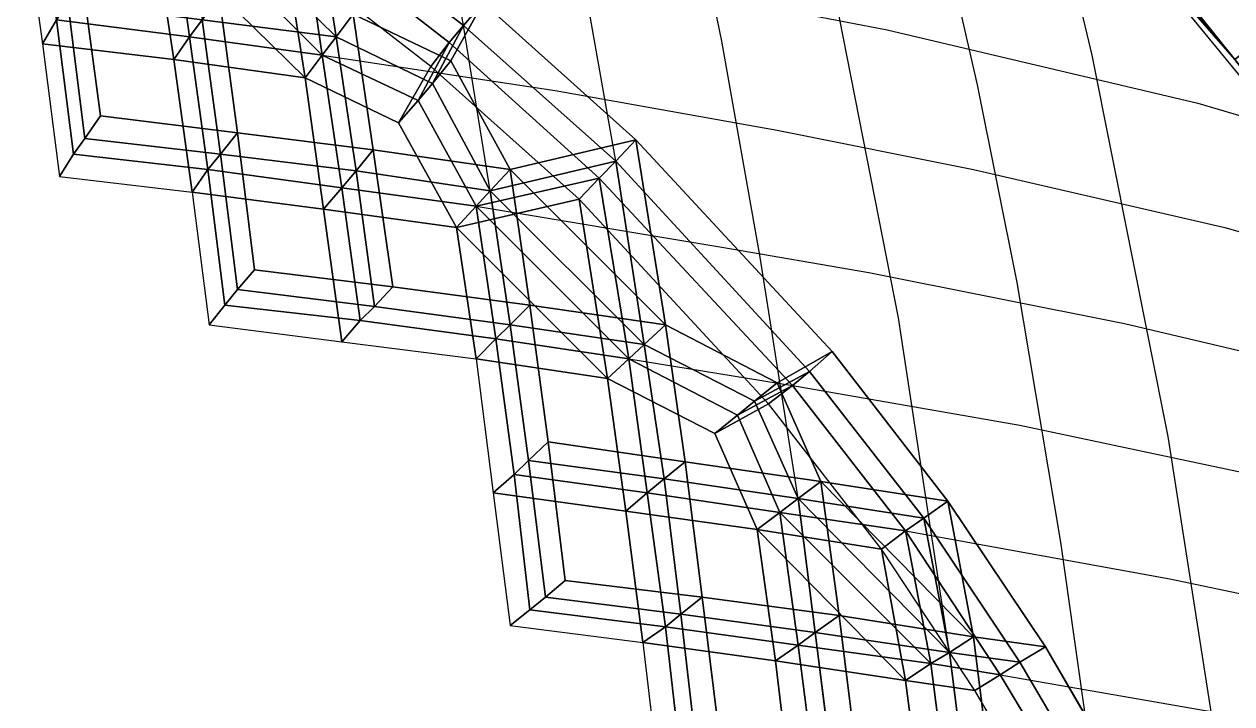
# Model space of a CAD drawing. Extents: x -24.1 to 24.1, y -24.4 to 24.4.
# Drawn here: x 8.86 to 17.41, y 9.62 to 14.43 of the extents above; entities that cross this region are included whole.
import ezdxf

# ---------------------------------------------------------------- set-up
doc = ezdxf.new("R2010")
doc.units = 0
doc.header["$MEASUREMENT"] = 0
for name, color, linetype in [('Bases', 7, 'CONTINUOUS'), ('Bases - borderline', 7, 'CONTINUOUS'), ('Bases - borderline bottom', 7, 'CONTINUOUS'), ('Bases - borderline side1', 7, 'CONTINUOUS'), ('Bases - borderline side2', 7, 'CONTINUOUS'), ('Bases - borderline side3', 7, 'CONTINUOUS'), ('Bases - borderline side4', 7, 'CONTINUOUS'), ('Bases - borderline top', 7, 'CONTINUOUS'), ('Bases bottom', 7, 'CONTINUOUS'), ('Bases side1', 7, 'CONTINUOUS'), ('Bases side2', 7, 'CONTINUOUS'), ('Bases side3', 7, 'CONTINUOUS'), ('Bases side4', 7, 'CONTINUOUS'), ('Bases top', 7, 'CONTINUOUS'), ('Concrete bases crown', 7, 'CONTINUOUS'), ('Concrete bases crown bottom', 7, 'CONTINUOUS'), ('Concrete bases crown side1', 7, 'CONTINUOUS'), ('Concrete bases crown side2', 7, 'CONTINUOUS'), ('Concrete bases crown side3', 7, 'CONTINUOUS'), ('Concrete bases crown side4', 7, 'CONTINUOUS'), ('Concrete bases crown top', 7, 'CONTINUOUS'), ('FEA1', 7, 'CONTINUOUS'), ('LowerTendons', 7, 'CONTINUOUS'), ('LowerTendons Crown', 7, 'CONTINUOUS'), ('TendonPoints1', 7, 'CONTINUOUS'), ('UpperTendons', 7, 'CONTINUOUS'), ('UpperTendons Crown', 7, 'CONTINUOUS')]:
    doc.layers.add(name, color=color, linetype=linetype)

msp = doc.modelspace()

# ---------------------------------------------------------------- linework, layer by layer
at = {"layer": 'Bases'}
for points in [[(12.3, 13.4, 60.3), (12.44, 12.44, 60.65), (13.4, 12.3, 60.3)], [(12.16, 13.25, 59.96), (12.3, 12.3, 60.3), (13.25, 12.16, 59.96)], [(12.16, 13.25, 59.96), (12.3, 12.3, 60.3), (13.25, 12.16, 59.96)], [(12.06, 13.14, 59.7), (12.2, 12.2, 60.04), (13.14, 12.06, 59.7)], [(12.06, 13.14, 59.7), (12.2, 12.2, 60.04), (13.14, 12.06, 59.7)], [(11.92, 12.99, 59.35), (12.06, 12.06, 59.69), (12.99, 11.92, 59.35)]]:
    msp.add_3dface(points, dxfattribs=at)
at = {"layer": 'Bases - borderline'}
for points in [[(9.98, 15.41, 59.73), (10.12, 14.46, 60.15), (11.07, 14.34, 59.88)], [(9.98, 15.41, 59.73), (10.12, 14.46, 60.15), (11.07, 14.34, 59.88)], [(11.07, 14.34, 59.88), (10.93, 15.23, 59.49), (9.98, 15.41, 59.73)], [(11.07, 14.34, 59.88), (10.93, 15.23, 59.49), (9.98, 15.41, 59.73)], [(9.9, 15.28, 59.48), (10.03, 14.34, 59.89), (10.97, 14.21, 59.63)], [(9.9, 15.28, 59.48), (10.03, 14.34, 59.89), (10.97, 14.21, 59.63)], [(10.97, 14.21, 59.63), (10.84, 15.1, 59.24), (9.9, 15.28, 59.48)], [(10.97, 14.21, 59.63), (10.84, 15.1, 59.24), (9.9, 15.28, 59.48)], [(9.78, 15.1, 59.14), (9.92, 14.18, 59.55), (10.85, 14.05, 59.28)], [(10.85, 14.05, 59.28), (10.71, 14.93, 58.9), (9.78, 15.1, 59.14)], [(12.3, 13.4, 60.3), (13.4, 12.3, 60.3), (13.19, 13.61, 59.83)], [(12.16, 13.25, 59.96), (13.25, 12.16, 59.96), (13.05, 13.46, 59.5)], [(12.16, 13.25, 59.96), (13.25, 12.16, 59.96), (13.05, 13.46, 59.5)], [(12.06, 13.14, 59.7), (13.14, 12.06, 59.7), (12.93, 13.34, 59.24)], [(12.06, 13.14, 59.7), (13.14, 12.06, 59.7), (12.93, 13.34, 59.24)], [(11.92, 12.99, 59.35), (12.99, 11.92, 59.35), (12.79, 13.19, 58.9)], [(14.5, 11.19, 60.23), (14.63, 10.24, 60.5), (15.58, 10.09, 60.07)], [(15.58, 10.09, 60.07), (15.4, 11.05, 59.83), (14.5, 11.19, 60.23)], [(14.34, 11.07, 59.88), (14.46, 10.12, 60.15), (15.41, 9.98, 59.73)], [(14.34, 11.07, 59.88), (14.46, 10.12, 60.15), (15.41, 9.98, 59.73)], [(15.41, 9.98, 59.73), (15.23, 10.93, 59.49), (14.34, 11.07, 59.88)], [(15.41, 9.98, 59.73), (15.23, 10.93, 59.49), (14.34, 11.07, 59.88)], [(15.58, 10.09, 60.07), (16.09, 10.02, 59.83), (15.4, 11.05, 59.83)], [(14.21, 10.97, 59.63), (14.34, 10.03, 59.89), (15.28, 9.9, 59.48)], [(14.21, 10.97, 59.63), (14.34, 10.03, 59.89), (15.28, 9.9, 59.48)], [(15.28, 9.9, 59.48), (15.1, 10.84, 59.24), (14.21, 10.97, 59.63)], [(15.28, 9.9, 59.48), (15.1, 10.84, 59.24), (14.21, 10.97, 59.63)], [(15.41, 9.98, 59.73), (15.91, 9.91, 59.5), (15.23, 10.93, 59.49)], [(15.41, 9.98, 59.73), (15.91, 9.91, 59.5), (15.23, 10.93, 59.49)], [(14.05, 10.85, 59.28), (14.18, 9.92, 59.55), (15.1, 9.78, 59.14)], [(15.1, 9.78, 59.14), (14.93, 10.71, 58.9), (14.05, 10.85, 59.28)], [(15.28, 9.9, 59.48), (15.77, 9.82, 59.24), (15.1, 10.84, 59.24)], [(15.28, 9.9, 59.48), (15.77, 9.82, 59.24), (15.1, 10.84, 59.24)], [(15.1, 9.78, 59.14), (15.59, 9.71, 58.9), (14.93, 10.71, 58.9)]]:
    msp.add_3dface(points, dxfattribs=at)
at = {"layer": 'Bases - borderline bottom'}
for points in [[(11.07, 14.34, 59.88), (11.75, 14.01, 59.78), (11.97, 14.42, 59.49), (10.93, 15.23, 59.49)], [(10.97, 14.21, 59.63), (11.65, 13.89, 59.52), (11.87, 14.3, 59.24), (10.84, 15.1, 59.24)], [(10.85, 14.05, 59.28), (11.51, 13.73, 59.18), (11.74, 14.13, 58.9), (10.71, 14.93, 58.9)], [(11.75, 14.01, 59.78), (12.16, 13.25, 59.96), (13.05, 13.46, 59.5), (11.97, 14.42, 59.49)], [(11.65, 13.89, 59.52), (12.06, 13.14, 59.7), (12.93, 13.34, 59.24), (11.87, 14.3, 59.24)], [(11.51, 13.73, 59.18), (11.92, 12.99, 59.35), (12.79, 13.19, 58.9), (11.74, 14.13, 58.9)], [(13.05, 13.46, 59.5), (13.25, 12.16, 59.96), (14.03, 11.76, 59.77), (14.42, 11.97, 59.49)], [(12.93, 13.34, 59.24), (13.14, 12.06, 59.7), (13.91, 11.66, 59.51), (14.3, 11.87, 59.24)], [(12.79, 13.19, 58.9), (12.99, 11.92, 59.35), (13.75, 11.53, 59.17), (14.13, 11.74, 58.9)], [(14.03, 11.76, 59.77), (14.34, 11.07, 59.88), (15.23, 10.93, 59.49), (14.42, 11.97, 59.49)], [(13.91, 11.66, 59.51), (14.21, 10.97, 59.63), (15.1, 10.84, 59.24), (14.3, 11.87, 59.24)], [(13.75, 11.53, 59.17), (14.05, 10.85, 59.28), (14.93, 10.71, 58.9), (14.13, 11.74, 58.9)], [(15.41, 9.98, 59.73), (15.53, 9.04, 59.97), (16.45, 8.99, 59.49), (15.91, 9.91, 59.5)], [(15.28, 9.9, 59.48), (15.4, 8.96, 59.71), (16.31, 8.92, 59.24), (15.77, 9.82, 59.24)], [(15.1, 9.78, 59.14), (15.22, 8.86, 59.37), (16.12, 8.81, 58.9), (15.59, 9.71, 58.9)]]:
    msp.add_3dface(points, dxfattribs=at)
at = {"layer": 'Bases - borderline side1'}
for points in [[(11.07, 14.34, 59.88), (11.75, 14.01, 59.78), (11.88, 14.17, 60.12), (11.19, 14.5, 60.23)], [(10.97, 14.21, 59.63), (11.65, 13.89, 59.52), (11.75, 14.01, 59.78), (11.07, 14.34, 59.88)], [(10.85, 14.05, 59.28), (11.51, 13.73, 59.18), (11.65, 13.89, 59.52), (10.97, 14.21, 59.63)], [(11.75, 14.01, 59.78), (12.16, 13.25, 59.96), (12.3, 13.4, 60.3), (11.88, 14.17, 60.12)], [(11.65, 13.89, 59.52), (12.06, 13.14, 59.7), (12.16, 13.25, 59.96), (11.75, 14.01, 59.78)], [(11.51, 13.73, 59.18), (11.92, 12.99, 59.35), (12.06, 13.14, 59.7), (11.65, 13.89, 59.52)], [(13.05, 13.46, 59.5), (13.25, 12.16, 59.96), (13.4, 12.3, 60.3), (13.19, 13.61, 59.83)], [(12.93, 13.34, 59.24), (13.14, 12.06, 59.7), (13.25, 12.16, 59.96), (13.05, 13.46, 59.5)], [(12.79, 13.19, 58.9), (12.99, 11.92, 59.35), (13.14, 12.06, 59.7), (12.93, 13.34, 59.24)], [(14.03, 11.76, 59.77), (14.34, 11.07, 59.88), (14.5, 11.19, 60.23), (14.19, 11.89, 60.11)], [(13.91, 11.66, 59.51), (14.21, 10.97, 59.63), (14.34, 11.07, 59.88), (14.03, 11.76, 59.77)], [(13.75, 11.53, 59.17), (14.05, 10.85, 59.28), (14.21, 10.97, 59.63), (13.91, 11.66, 59.51)], [(15.41, 9.98, 59.73), (15.53, 9.04, 59.97), (15.7, 9.14, 60.31), (15.58, 10.09, 60.07)], [(15.28, 9.9, 59.48), (15.4, 8.96, 59.71), (15.53, 9.04, 59.97), (15.41, 9.98, 59.73)], [(15.1, 9.78, 59.14), (15.22, 8.86, 59.37), (15.4, 8.96, 59.71), (15.28, 9.9, 59.48)]]:
    msp.add_3dface(points, dxfattribs=at)
at = {"layer": 'Bases - borderline side2'}
for points in [[(11.75, 14.01, 59.78), (11.97, 14.42, 59.49), (12.11, 14.58, 59.83), (11.88, 14.17, 60.12)], [(11.65, 13.89, 59.52), (11.87, 14.3, 59.24), (11.97, 14.42, 59.49), (11.75, 14.01, 59.78)], [(11.51, 13.73, 59.18), (11.74, 14.13, 58.9), (11.87, 14.3, 59.24), (11.65, 13.89, 59.52)], [(12.16, 13.25, 59.96), (13.05, 13.46, 59.5), (13.19, 13.61, 59.83), (12.3, 13.4, 60.3)], [(12.06, 13.14, 59.7), (12.93, 13.34, 59.24), (13.05, 13.46, 59.5), (12.16, 13.25, 59.96)], [(11.92, 12.99, 59.35), (12.79, 13.19, 58.9), (12.93, 13.34, 59.24), (12.06, 13.14, 59.7)], [(13.25, 12.16, 59.96), (14.03, 11.76, 59.77), (14.19, 11.89, 60.11), (13.4, 12.3, 60.3)], [(13.14, 12.06, 59.7), (13.91, 11.66, 59.51), (14.03, 11.76, 59.77), (13.25, 12.16, 59.96)], [(12.99, 11.92, 59.35), (13.75, 11.53, 59.17), (13.91, 11.66, 59.51), (13.14, 12.06, 59.7)], [(14.34, 11.07, 59.88), (15.23, 10.93, 59.49), (15.4, 11.05, 59.83), (14.5, 11.19, 60.23)], [(14.21, 10.97, 59.63), (15.1, 10.84, 59.24), (15.23, 10.93, 59.49), (14.34, 11.07, 59.88)], [(14.05, 10.85, 59.28), (14.93, 10.71, 58.9), (15.1, 10.84, 59.24), (14.21, 10.97, 59.63)]]:
    msp.add_3dface(points, dxfattribs=at)
at = {"layer": 'Bases - borderline side3'}
for points in [[(11.97, 14.42, 59.49), (10.93, 15.23, 59.49), (11.05, 15.4, 59.83), (12.11, 14.58, 59.83)], [(11.87, 14.3, 59.24), (10.84, 15.1, 59.24), (10.93, 15.23, 59.49), (11.97, 14.42, 59.49)], [(11.74, 14.13, 58.9), (10.71, 14.93, 58.9), (10.84, 15.1, 59.24), (11.87, 14.3, 59.24)], [(13.05, 13.46, 59.5), (11.97, 14.42, 59.49), (12.11, 14.58, 59.83), (13.19, 13.61, 59.83)], [(12.93, 13.34, 59.24), (11.87, 14.3, 59.24), (11.97, 14.42, 59.49), (13.05, 13.46, 59.5)], [(12.79, 13.19, 58.9), (11.74, 14.13, 58.9), (11.87, 14.3, 59.24), (12.93, 13.34, 59.24)], [(14.03, 11.76, 59.77), (14.42, 11.97, 59.49), (14.58, 12.11, 59.83), (14.19, 11.89, 60.11)], [(15.23, 10.93, 59.49), (14.42, 11.97, 59.49), (14.58, 12.11, 59.83), (15.4, 11.05, 59.83)], [(13.91, 11.66, 59.51), (14.3, 11.87, 59.24), (14.42, 11.97, 59.49), (14.03, 11.76, 59.77)], [(15.1, 10.84, 59.24), (14.3, 11.87, 59.24), (14.42, 11.97, 59.49), (15.23, 10.93, 59.49)], [(13.75, 11.53, 59.17), (14.13, 11.74, 58.9), (14.3, 11.87, 59.24), (13.91, 11.66, 59.51)], [(14.93, 10.71, 58.9), (14.13, 11.74, 58.9), (14.3, 11.87, 59.24), (15.1, 10.84, 59.24)], [(16.45, 8.99, 59.49), (15.91, 9.91, 59.5), (16.09, 10.02, 59.83), (16.63, 9.09, 59.83)], [(16.31, 8.92, 59.24), (15.77, 9.82, 59.24), (15.91, 9.91, 59.5), (16.45, 8.99, 59.49)], [(16.12, 8.81, 58.9), (15.59, 9.71, 58.9), (15.77, 9.82, 59.24), (16.31, 8.92, 59.24)]]:
    msp.add_3dface(points, dxfattribs=at)
at = {"layer": 'Bases - borderline side4'}
for points in [[(10.93, 15.23, 59.49), (11.07, 14.34, 59.88), (11.19, 14.5, 60.23), (11.05, 15.4, 59.83)], [(10.84, 15.1, 59.24), (10.97, 14.21, 59.63), (11.07, 14.34, 59.88), (10.93, 15.23, 59.49)], [(10.71, 14.93, 58.9), (10.85, 14.05, 59.28), (10.97, 14.21, 59.63), (10.84, 15.1, 59.24)], [(11.97, 14.42, 59.49), (11.75, 14.01, 59.78), (11.88, 14.17, 60.12), (12.11, 14.58, 59.83)], [(11.87, 14.3, 59.24), (11.65, 13.89, 59.52), (11.75, 14.01, 59.78), (11.97, 14.42, 59.49)], [(11.74, 14.13, 58.9), (11.51, 13.73, 59.18), (11.65, 13.89, 59.52), (11.87, 14.3, 59.24)], [(14.42, 11.97, 59.49), (13.05, 13.46, 59.5), (13.19, 13.61, 59.83), (14.58, 12.11, 59.83)], [(14.3, 11.87, 59.24), (12.93, 13.34, 59.24), (13.05, 13.46, 59.5), (14.42, 11.97, 59.49)], [(14.13, 11.74, 58.9), (12.79, 13.19, 58.9), (12.93, 13.34, 59.24), (14.3, 11.87, 59.24)], [(14.42, 11.97, 59.49), (14.03, 11.76, 59.77), (14.19, 11.89, 60.11), (14.58, 12.11, 59.83)], [(14.3, 11.87, 59.24), (13.91, 11.66, 59.51), (14.03, 11.76, 59.77), (14.42, 11.97, 59.49)], [(14.13, 11.74, 58.9), (13.75, 11.53, 59.17), (13.91, 11.66, 59.51), (14.3, 11.87, 59.24)], [(15.91, 9.91, 59.5), (15.41, 9.98, 59.73), (15.58, 10.09, 60.07), (16.09, 10.02, 59.83)], [(15.77, 9.82, 59.24), (15.28, 9.9, 59.48), (15.41, 9.98, 59.73), (15.91, 9.91, 59.5)], [(15.59, 9.71, 58.9), (15.1, 9.78, 59.14), (15.28, 9.9, 59.48), (15.77, 9.82, 59.24)]]:
    msp.add_3dface(points, dxfattribs=at)
at = {"layer": 'Bases - borderline top'}
for points in [[(11.19, 14.5, 60.23), (11.88, 14.17, 60.12), (12.11, 14.58, 59.83), (11.05, 15.4, 59.83)], [(11.07, 14.34, 59.88), (11.75, 14.01, 59.78), (11.97, 14.42, 59.49), (10.93, 15.23, 59.49)], [(10.97, 14.21, 59.63), (11.65, 13.89, 59.52), (11.87, 14.3, 59.24), (10.84, 15.1, 59.24)], [(11.88, 14.17, 60.12), (12.3, 13.4, 60.3), (13.19, 13.61, 59.83), (12.11, 14.58, 59.83)], [(11.75, 14.01, 59.78), (12.16, 13.25, 59.96), (13.05, 13.46, 59.5), (11.97, 14.42, 59.49)], [(11.65, 13.89, 59.52), (12.06, 13.14, 59.7), (12.93, 13.34, 59.24), (11.87, 14.3, 59.24)], [(13.19, 13.61, 59.83), (13.4, 12.3, 60.3), (14.19, 11.89, 60.11), (14.58, 12.11, 59.83)], [(13.05, 13.46, 59.5), (13.25, 12.16, 59.96), (14.03, 11.76, 59.77), (14.42, 11.97, 59.49)], [(12.93, 13.34, 59.24), (13.14, 12.06, 59.7), (13.91, 11.66, 59.51), (14.3, 11.87, 59.24)], [(14.19, 11.89, 60.11), (14.5, 11.19, 60.23), (15.4, 11.05, 59.83), (14.58, 12.11, 59.83)], [(14.03, 11.76, 59.77), (14.34, 11.07, 59.88), (15.23, 10.93, 59.49), (14.42, 11.97, 59.49)], [(13.91, 11.66, 59.51), (14.21, 10.97, 59.63), (15.1, 10.84, 59.24), (14.3, 11.87, 59.24)], [(15.58, 10.09, 60.07), (15.7, 9.14, 60.31), (16.63, 9.09, 59.83), (16.09, 10.02, 59.83)], [(15.41, 9.98, 59.73), (15.53, 9.04, 59.97), (16.45, 8.99, 59.49), (15.91, 9.91, 59.5)], [(15.28, 9.9, 59.48), (15.4, 8.96, 59.71), (16.31, 8.92, 59.24), (15.77, 9.82, 59.24)]]:
    msp.add_3dface(points, dxfattribs=at)
at = {"layer": 'Bases bottom'}
for points in [[(9.09, 14.46, 60.14), (10.03, 14.34, 59.89), (9.9, 15.28, 59.48), (8.96, 15.4, 59.71)], [(8.99, 14.29, 59.79), (9.92, 14.18, 59.55), (9.78, 15.1, 59.14), (8.86, 15.22, 59.37)], [(9.29, 13.62, 60.8), (10.25, 13.51, 60.54), (10.12, 14.46, 60.15), (9.17, 14.58, 60.4)], [(9.21, 13.51, 60.53), (10.16, 13.4, 60.28), (10.03, 14.34, 59.89), (9.09, 14.46, 60.14)], [(10.25, 13.51, 60.54), (11.21, 13.39, 60.26), (11.07, 14.34, 59.88), (10.12, 14.46, 60.15)], [(9.11, 13.35, 60.18), (10.05, 13.24, 59.93), (9.92, 14.18, 59.55), (8.99, 14.29, 59.79)], [(10.16, 13.4, 60.28), (11.11, 13.27, 60), (10.97, 14.21, 59.63), (10.03, 14.34, 59.89)], [(11.21, 13.39, 60.26), (12.16, 13.25, 59.96), (11.75, 14.01, 59.78), (11.07, 14.34, 59.88)], [(11.11, 13.27, 60), (12.06, 13.14, 59.7), (11.65, 13.89, 59.52), (10.97, 14.21, 59.63)], [(10.05, 13.24, 59.93), (10.98, 13.12, 59.66), (10.85, 14.05, 59.28), (9.92, 14.18, 59.55)], [(10.98, 13.12, 59.66), (11.92, 12.99, 59.35), (11.51, 13.73, 59.18), (10.85, 14.05, 59.28)], [(10.37, 12.55, 60.91), (11.34, 12.43, 60.62), (11.21, 13.39, 60.26), (10.25, 13.51, 60.54)], [(10.28, 12.44, 60.64), (11.24, 12.33, 60.36), (11.11, 13.27, 60), (10.16, 13.4, 60.28)], [(11.34, 12.43, 60.62), (12.3, 12.3, 60.3), (12.16, 13.25, 59.96), (11.21, 13.39, 60.26)], [(11.24, 12.33, 60.36), (12.2, 12.2, 60.04), (12.06, 13.14, 59.7), (11.11, 13.27, 60)], [(10.17, 12.3, 60.29), (11.11, 12.18, 60), (10.98, 13.12, 59.66), (10.05, 13.24, 59.93)], [(11.11, 12.18, 60), (12.06, 12.06, 59.69), (11.92, 12.99, 59.35), (10.98, 13.12, 59.66)], [(12.43, 11.34, 60.62), (13.39, 11.21, 60.26), (13.25, 12.16, 59.96), (12.3, 12.3, 60.3)], [(12.33, 11.24, 60.36), (13.27, 11.11, 60), (13.14, 12.06, 59.7), (12.2, 12.2, 60.04)], [(13.39, 11.21, 60.26), (14.34, 11.07, 59.88), (14.03, 11.76, 59.77), (13.25, 12.16, 59.96)], [(12.18, 11.11, 60), (13.12, 10.98, 59.66), (12.99, 11.92, 59.35), (12.06, 12.06, 59.69)], [(13.27, 11.11, 60), (14.21, 10.97, 59.63), (13.91, 11.66, 59.51), (13.14, 12.06, 59.7)], [(13.12, 10.98, 59.66), (14.05, 10.85, 59.28), (13.75, 11.53, 59.17), (12.99, 11.92, 59.35)], [(12.55, 10.37, 60.91), (13.51, 10.25, 60.54), (13.39, 11.21, 60.26), (12.43, 11.34, 60.62)], [(12.44, 10.28, 60.64), (13.4, 10.16, 60.28), (13.27, 11.11, 60), (12.33, 11.24, 60.36)], [(13.51, 10.25, 60.54), (14.46, 10.12, 60.15), (14.34, 11.07, 59.88), (13.39, 11.21, 60.26)], [(12.3, 10.17, 60.29), (13.24, 10.05, 59.93), (13.12, 10.98, 59.66), (12.18, 11.11, 60)], [(13.4, 10.16, 60.28), (14.34, 10.03, 59.89), (14.21, 10.97, 59.63), (13.27, 11.11, 60)], [(13.24, 10.05, 59.93), (14.18, 9.92, 59.55), (14.05, 10.85, 59.28), (13.12, 10.98, 59.66)], [(13.62, 9.29, 60.8), (14.58, 9.17, 60.4), (14.46, 10.12, 60.15), (13.51, 10.25, 60.54)], [(13.51, 9.21, 60.53), (14.46, 9.09, 60.14), (14.34, 10.03, 59.89), (13.4, 10.16, 60.28)], [(14.58, 9.17, 60.4), (15.53, 9.04, 59.97), (15.41, 9.98, 59.73), (14.46, 10.12, 60.15)], [(13.35, 9.11, 60.18), (14.29, 8.99, 59.79), (14.18, 9.92, 59.55), (13.24, 10.05, 59.93)], [(14.46, 9.09, 60.14), (15.4, 8.96, 59.71), (15.28, 9.9, 59.48), (14.34, 10.03, 59.89)], [(14.29, 8.99, 59.79), (15.22, 8.86, 59.37), (15.1, 9.78, 59.14), (14.18, 9.92, 59.55)]]:
    msp.add_3dface(points, dxfattribs=at)
at = {"layer": 'Bases side1'}
for points in [[(9.09, 14.46, 60.14), (10.03, 14.34, 59.89), (10.12, 14.46, 60.15), (9.17, 14.58, 60.4)], [(8.99, 14.29, 59.79), (9.92, 14.18, 59.55), (10.03, 14.34, 59.89), (9.09, 14.46, 60.14)], [(9.29, 13.62, 60.8), (10.25, 13.51, 60.54), (10.37, 13.66, 60.9), (9.4, 13.78, 61.15)], [(9.21, 13.51, 60.53), (10.16, 13.4, 60.28), (10.25, 13.51, 60.54), (9.29, 13.62, 60.8)], [(10.25, 13.51, 60.54), (11.21, 13.39, 60.26), (11.33, 13.54, 60.61), (10.37, 13.66, 60.9)], [(9.11, 13.35, 60.18), (10.05, 13.24, 59.93), (10.16, 13.4, 60.28), (9.21, 13.51, 60.53)], [(10.16, 13.4, 60.28), (11.11, 13.27, 60), (11.21, 13.39, 60.26), (10.25, 13.51, 60.54)], [(11.21, 13.39, 60.26), (12.16, 13.25, 59.96), (12.3, 13.4, 60.3), (11.33, 13.54, 60.61)], [(10.05, 13.24, 59.93), (10.98, 13.12, 59.66), (11.11, 13.27, 60), (10.16, 13.4, 60.28)], [(11.11, 13.27, 60), (12.06, 13.14, 59.7), (12.16, 13.25, 59.96), (11.21, 13.39, 60.26)], [(10.98, 13.12, 59.66), (11.92, 12.99, 59.35), (12.06, 13.14, 59.7), (11.11, 13.27, 60)], [(10.37, 12.55, 60.91), (11.34, 12.43, 60.62), (11.47, 12.57, 60.97), (10.49, 12.69, 61.26)], [(11.34, 12.43, 60.62), (12.3, 12.3, 60.3), (12.44, 12.44, 60.65), (11.47, 12.57, 60.97)], [(10.28, 12.44, 60.64), (11.24, 12.33, 60.36), (11.34, 12.43, 60.62), (10.37, 12.55, 60.91)], [(10.17, 12.3, 60.29), (11.11, 12.18, 60), (11.24, 12.33, 60.36), (10.28, 12.44, 60.64)], [(11.24, 12.33, 60.36), (12.2, 12.2, 60.04), (12.3, 12.3, 60.3), (11.34, 12.43, 60.62)], [(11.11, 12.18, 60), (12.06, 12.06, 59.69), (12.2, 12.2, 60.04), (11.24, 12.33, 60.36)], [(12.43, 11.34, 60.62), (13.39, 11.21, 60.26), (13.54, 11.33, 60.61), (12.57, 11.47, 60.97)], [(12.33, 11.24, 60.36), (13.27, 11.11, 60), (13.39, 11.21, 60.26), (12.43, 11.34, 60.62)], [(13.39, 11.21, 60.26), (14.34, 11.07, 59.88), (14.5, 11.19, 60.23), (13.54, 11.33, 60.61)], [(12.18, 11.11, 60), (13.12, 10.98, 59.66), (13.27, 11.11, 60), (12.33, 11.24, 60.36)], [(13.27, 11.11, 60), (14.21, 10.97, 59.63), (14.34, 11.07, 59.88), (13.39, 11.21, 60.26)], [(13.12, 10.98, 59.66), (14.05, 10.85, 59.28), (14.21, 10.97, 59.63), (13.27, 11.11, 60)], [(12.55, 10.37, 60.91), (13.51, 10.25, 60.54), (13.66, 10.37, 60.9), (12.69, 10.49, 61.26)], [(12.44, 10.28, 60.64), (13.4, 10.16, 60.28), (13.51, 10.25, 60.54), (12.55, 10.37, 60.91)], [(13.51, 10.25, 60.54), (14.46, 10.12, 60.15), (14.63, 10.24, 60.5), (13.66, 10.37, 60.9)], [(12.3, 10.17, 60.29), (13.24, 10.05, 59.93), (13.4, 10.16, 60.28), (12.44, 10.28, 60.64)], [(13.4, 10.16, 60.28), (14.34, 10.03, 59.89), (14.46, 10.12, 60.15), (13.51, 10.25, 60.54)], [(13.24, 10.05, 59.93), (14.18, 9.92, 59.55), (14.34, 10.03, 59.89), (13.4, 10.16, 60.28)]]:
    msp.add_3dface(points, dxfattribs=at)
at = {"layer": 'Bases side2'}
for points in [[(10.03, 14.34, 59.89), (9.9, 15.28, 59.48), (9.98, 15.41, 59.73), (10.12, 14.46, 60.15)], [(9.92, 14.18, 59.55), (9.78, 15.1, 59.14), (9.9, 15.28, 59.48), (10.03, 14.34, 59.89)], [(10.25, 13.51, 60.54), (10.12, 14.46, 60.15), (10.24, 14.63, 60.5), (10.37, 13.66, 60.9)], [(10.16, 13.4, 60.28), (10.03, 14.34, 59.89), (10.12, 14.46, 60.15), (10.25, 13.51, 60.54)], [(11.21, 13.39, 60.26), (11.07, 14.34, 59.88), (11.19, 14.5, 60.23), (11.33, 13.54, 60.61)], [(10.05, 13.24, 59.93), (9.92, 14.18, 59.55), (10.03, 14.34, 59.89), (10.16, 13.4, 60.28)], [(11.11, 13.27, 60), (10.97, 14.21, 59.63), (11.07, 14.34, 59.88), (11.21, 13.39, 60.26)], [(10.98, 13.12, 59.66), (10.85, 14.05, 59.28), (10.97, 14.21, 59.63), (11.11, 13.27, 60)], [(12.16, 13.25, 59.96), (11.75, 14.01, 59.78), (11.88, 14.17, 60.12), (12.3, 13.4, 60.3)], [(12.06, 13.14, 59.7), (11.65, 13.89, 59.52), (11.75, 14.01, 59.78), (12.16, 13.25, 59.96)], [(11.92, 12.99, 59.35), (11.51, 13.73, 59.18), (11.65, 13.89, 59.52), (12.06, 13.14, 59.7)], [(11.34, 12.43, 60.62), (11.21, 13.39, 60.26), (11.33, 13.54, 60.61), (11.47, 12.57, 60.97)], [(11.24, 12.33, 60.36), (11.11, 13.27, 60), (11.21, 13.39, 60.26), (11.34, 12.43, 60.62)], [(12.3, 12.3, 60.3), (12.16, 13.25, 59.96), (12.3, 13.4, 60.3), (12.44, 12.44, 60.65)], [(11.11, 12.18, 60), (10.98, 13.12, 59.66), (11.11, 13.27, 60), (11.24, 12.33, 60.36)], [(12.2, 12.2, 60.04), (12.06, 13.14, 59.7), (12.16, 13.25, 59.96), (12.3, 12.3, 60.3)], [(12.06, 12.06, 59.69), (11.92, 12.99, 59.35), (12.06, 13.14, 59.7), (12.2, 12.2, 60.04)], [(13.39, 11.21, 60.26), (13.25, 12.16, 59.96), (13.4, 12.3, 60.3), (13.54, 11.33, 60.61)], [(13.27, 11.11, 60), (13.14, 12.06, 59.7), (13.25, 12.16, 59.96), (13.39, 11.21, 60.26)], [(13.12, 10.98, 59.66), (12.99, 11.92, 59.35), (13.14, 12.06, 59.7), (13.27, 11.11, 60)], [(14.34, 11.07, 59.88), (14.03, 11.76, 59.77), (14.19, 11.89, 60.11), (14.5, 11.19, 60.23)], [(14.21, 10.97, 59.63), (13.91, 11.66, 59.51), (14.03, 11.76, 59.77), (14.34, 11.07, 59.88)], [(14.05, 10.85, 59.28), (13.75, 11.53, 59.17), (13.91, 11.66, 59.51), (14.21, 10.97, 59.63)], [(13.51, 10.25, 60.54), (13.39, 11.21, 60.26), (13.54, 11.33, 60.61), (13.66, 10.37, 60.9)], [(13.4, 10.16, 60.28), (13.27, 11.11, 60), (13.39, 11.21, 60.26), (13.51, 10.25, 60.54)], [(14.46, 10.12, 60.15), (14.34, 11.07, 59.88), (14.5, 11.19, 60.23), (14.63, 10.24, 60.5)], [(13.24, 10.05, 59.93), (13.12, 10.98, 59.66), (13.27, 11.11, 60), (13.4, 10.16, 60.28)], [(14.34, 10.03, 59.89), (14.21, 10.97, 59.63), (14.34, 11.07, 59.88), (14.46, 10.12, 60.15)], [(14.18, 9.92, 59.55), (14.05, 10.85, 59.28), (14.21, 10.97, 59.63), (14.34, 10.03, 59.89)], [(14.58, 9.17, 60.4), (14.46, 10.12, 60.15), (14.63, 10.24, 60.5), (14.75, 9.27, 60.75)], [(14.46, 9.09, 60.14), (14.34, 10.03, 59.89), (14.46, 10.12, 60.15), (14.58, 9.17, 60.4)], [(15.53, 9.04, 59.97), (15.41, 9.98, 59.73), (15.58, 10.09, 60.07), (15.7, 9.14, 60.31)], [(14.29, 8.99, 59.79), (14.18, 9.92, 59.55), (14.34, 10.03, 59.89), (14.46, 9.09, 60.14)], [(15.4, 8.96, 59.71), (15.28, 9.9, 59.48), (15.41, 9.98, 59.73), (15.53, 9.04, 59.97)], [(15.22, 8.86, 59.37), (15.1, 9.78, 59.14), (15.28, 9.9, 59.48), (15.4, 8.96, 59.71)]]:
    msp.add_3dface(points, dxfattribs=at)
at = {"layer": 'Bases side3'}
for points in [[(11.07, 14.34, 59.88), (10.12, 14.46, 60.15), (10.24, 14.63, 60.5), (11.19, 14.5, 60.23)], [(10.03, 14.34, 59.89), (9.09, 14.46, 60.14), (9.17, 14.58, 60.4), (10.12, 14.46, 60.15)], [(9.92, 14.18, 59.55), (8.99, 14.29, 59.79), (9.09, 14.46, 60.14), (10.03, 14.34, 59.89)], [(10.97, 14.21, 59.63), (10.03, 14.34, 59.89), (10.12, 14.46, 60.15), (11.07, 14.34, 59.88)], [(11.75, 14.01, 59.78), (11.07, 14.34, 59.88), (11.19, 14.5, 60.23), (11.88, 14.17, 60.12)], [(10.85, 14.05, 59.28), (9.92, 14.18, 59.55), (10.03, 14.34, 59.89), (10.97, 14.21, 59.63)], [(11.65, 13.89, 59.52), (10.97, 14.21, 59.63), (11.07, 14.34, 59.88), (11.75, 14.01, 59.78)], [(11.51, 13.73, 59.18), (10.85, 14.05, 59.28), (10.97, 14.21, 59.63), (11.65, 13.89, 59.52)], [(11.21, 13.39, 60.26), (10.25, 13.51, 60.54), (10.37, 13.66, 60.9), (11.33, 13.54, 60.61)], [(11.11, 13.27, 60), (10.16, 13.4, 60.28), (10.25, 13.51, 60.54), (11.21, 13.39, 60.26)], [(12.16, 13.25, 59.96), (11.21, 13.39, 60.26), (11.33, 13.54, 60.61), (12.3, 13.4, 60.3)], [(10.98, 13.12, 59.66), (10.05, 13.24, 59.93), (10.16, 13.4, 60.28), (11.11, 13.27, 60)], [(12.06, 13.14, 59.7), (11.11, 13.27, 60), (11.21, 13.39, 60.26), (12.16, 13.25, 59.96)], [(11.92, 12.99, 59.35), (10.98, 13.12, 59.66), (11.11, 13.27, 60), (12.06, 13.14, 59.7)], [(13.25, 12.16, 59.96), (12.3, 12.3, 60.3), (12.44, 12.44, 60.65), (13.4, 12.3, 60.3)], [(13.14, 12.06, 59.7), (12.2, 12.2, 60.04), (12.3, 12.3, 60.3), (13.25, 12.16, 59.96)], [(14.03, 11.76, 59.77), (13.25, 12.16, 59.96), (13.4, 12.3, 60.3), (14.19, 11.89, 60.11)], [(12.99, 11.92, 59.35), (12.06, 12.06, 59.69), (12.2, 12.2, 60.04), (13.14, 12.06, 59.7)], [(13.91, 11.66, 59.51), (13.14, 12.06, 59.7), (13.25, 12.16, 59.96), (14.03, 11.76, 59.77)], [(13.75, 11.53, 59.17), (12.99, 11.92, 59.35), (13.14, 12.06, 59.7), (13.91, 11.66, 59.51)], [(13.39, 11.21, 60.26), (12.43, 11.34, 60.62), (12.57, 11.47, 60.97), (13.54, 11.33, 60.61)], [(13.27, 11.11, 60), (12.33, 11.24, 60.36), (12.43, 11.34, 60.62), (13.39, 11.21, 60.26)], [(14.34, 11.07, 59.88), (13.39, 11.21, 60.26), (13.54, 11.33, 60.61), (14.5, 11.19, 60.23)], [(13.12, 10.98, 59.66), (12.18, 11.11, 60), (12.33, 11.24, 60.36), (13.27, 11.11, 60)], [(14.21, 10.97, 59.63), (13.27, 11.11, 60), (13.39, 11.21, 60.26), (14.34, 11.07, 59.88)], [(14.05, 10.85, 59.28), (13.12, 10.98, 59.66), (13.27, 11.11, 60), (14.21, 10.97, 59.63)], [(14.46, 10.12, 60.15), (13.51, 10.25, 60.54), (13.66, 10.37, 60.9), (14.63, 10.24, 60.5)], [(14.34, 10.03, 59.89), (13.4, 10.16, 60.28), (13.51, 10.25, 60.54), (14.46, 10.12, 60.15)], [(15.41, 9.98, 59.73), (14.46, 10.12, 60.15), (14.63, 10.24, 60.5), (15.58, 10.09, 60.07)], [(14.18, 9.92, 59.55), (13.24, 10.05, 59.93), (13.4, 10.16, 60.28), (14.34, 10.03, 59.89)], [(15.28, 9.9, 59.48), (14.34, 10.03, 59.89), (14.46, 10.12, 60.15), (15.41, 9.98, 59.73)], [(15.1, 9.78, 59.14), (14.18, 9.92, 59.55), (14.34, 10.03, 59.89), (15.28, 9.9, 59.48)]]:
    msp.add_3dface(points, dxfattribs=at)
at = {"layer": 'Bases side4'}
for points in [[(8.86, 15.22, 59.37), (8.99, 14.29, 59.79), (9.09, 14.46, 60.14), (8.96, 15.4, 59.71)], [(9.17, 14.58, 60.4), (9.29, 13.62, 60.8), (9.4, 13.78, 61.15), (9.27, 14.75, 60.75)], [(10.12, 14.46, 60.15), (10.25, 13.51, 60.54), (10.37, 13.66, 60.9), (10.24, 14.63, 60.5)], [(9.09, 14.46, 60.14), (9.21, 13.51, 60.53), (9.29, 13.62, 60.8), (9.17, 14.58, 60.4)], [(8.99, 14.29, 59.79), (9.11, 13.35, 60.18), (9.21, 13.51, 60.53), (9.09, 14.46, 60.14)], [(10.03, 14.34, 59.89), (10.16, 13.4, 60.28), (10.25, 13.51, 60.54), (10.12, 14.46, 60.15)], [(11.07, 14.34, 59.88), (11.21, 13.39, 60.26), (11.33, 13.54, 60.61), (11.19, 14.5, 60.23)], [(9.92, 14.18, 59.55), (10.05, 13.24, 59.93), (10.16, 13.4, 60.28), (10.03, 14.34, 59.89)], [(10.97, 14.21, 59.63), (11.11, 13.27, 60), (11.21, 13.39, 60.26), (11.07, 14.34, 59.88)], [(10.85, 14.05, 59.28), (10.98, 13.12, 59.66), (11.11, 13.27, 60), (10.97, 14.21, 59.63)], [(10.25, 13.51, 60.54), (10.37, 12.55, 60.91), (10.49, 12.69, 61.26), (10.37, 13.66, 60.9)], [(10.16, 13.4, 60.28), (10.28, 12.44, 60.64), (10.37, 12.55, 60.91), (10.25, 13.51, 60.54)], [(11.21, 13.39, 60.26), (11.34, 12.43, 60.62), (11.47, 12.57, 60.97), (11.33, 13.54, 60.61)], [(10.05, 13.24, 59.93), (10.17, 12.3, 60.29), (10.28, 12.44, 60.64), (10.16, 13.4, 60.28)], [(11.11, 13.27, 60), (11.24, 12.33, 60.36), (11.34, 12.43, 60.62), (11.21, 13.39, 60.26)], [(10.98, 13.12, 59.66), (11.11, 12.18, 60), (11.24, 12.33, 60.36), (11.11, 13.27, 60)], [(12.3, 12.3, 60.3), (12.43, 11.34, 60.62), (12.57, 11.47, 60.97), (12.44, 12.44, 60.65)], [(12.2, 12.2, 60.04), (12.33, 11.24, 60.36), (12.43, 11.34, 60.62), (12.3, 12.3, 60.3)], [(13.25, 12.16, 59.96), (13.39, 11.21, 60.26), (13.54, 11.33, 60.61), (13.4, 12.3, 60.3)], [(12.06, 12.06, 59.69), (12.18, 11.11, 60), (12.33, 11.24, 60.36), (12.2, 12.2, 60.04)], [(13.14, 12.06, 59.7), (13.27, 11.11, 60), (13.39, 11.21, 60.26), (13.25, 12.16, 59.96)], [(12.99, 11.92, 59.35), (13.12, 10.98, 59.66), (13.27, 11.11, 60), (13.14, 12.06, 59.7)], [(12.43, 11.34, 60.62), (12.55, 10.37, 60.91), (12.69, 10.49, 61.26), (12.57, 11.47, 60.97)], [(12.33, 11.24, 60.36), (12.44, 10.28, 60.64), (12.55, 10.37, 60.91), (12.43, 11.34, 60.62)], [(13.39, 11.21, 60.26), (13.51, 10.25, 60.54), (13.66, 10.37, 60.9), (13.54, 11.33, 60.61)], [(12.18, 11.11, 60), (12.3, 10.17, 60.29), (12.44, 10.28, 60.64), (12.33, 11.24, 60.36)], [(13.27, 11.11, 60), (13.4, 10.16, 60.28), (13.51, 10.25, 60.54), (13.39, 11.21, 60.26)], [(13.12, 10.98, 59.66), (13.24, 10.05, 59.93), (13.4, 10.16, 60.28), (13.27, 11.11, 60)], [(13.51, 10.25, 60.54), (13.62, 9.29, 60.8), (13.78, 9.4, 61.15), (13.66, 10.37, 60.9)], [(13.4, 10.16, 60.28), (13.51, 9.21, 60.53), (13.62, 9.29, 60.8), (13.51, 10.25, 60.54)], [(14.46, 10.12, 60.15), (14.58, 9.17, 60.4), (14.75, 9.27, 60.75), (14.63, 10.24, 60.5)], [(13.24, 10.05, 59.93), (13.35, 9.11, 60.18), (13.51, 9.21, 60.53), (13.4, 10.16, 60.28)], [(14.34, 10.03, 59.89), (14.46, 9.09, 60.14), (14.58, 9.17, 60.4), (14.46, 10.12, 60.15)], [(14.18, 9.92, 59.55), (14.29, 8.99, 59.79), (14.46, 9.09, 60.14), (14.34, 10.03, 59.89)]]:
    msp.add_3dface(points, dxfattribs=at)
at = {"layer": 'Bases top'}
for points in [[(9.09, 14.46, 60.14), (10.03, 14.34, 59.89), (9.9, 15.28, 59.48), (8.96, 15.4, 59.71)], [(9.4, 13.78, 61.15), (10.37, 13.66, 60.9), (10.24, 14.63, 60.5), (9.27, 14.75, 60.75)], [(10.37, 13.66, 60.9), (11.33, 13.54, 60.61), (11.19, 14.5, 60.23), (10.24, 14.63, 60.5)], [(9.29, 13.62, 60.8), (10.25, 13.51, 60.54), (10.12, 14.46, 60.15), (9.17, 14.58, 60.4)], [(9.21, 13.51, 60.53), (10.16, 13.4, 60.28), (10.03, 14.34, 59.89), (9.09, 14.46, 60.14)], [(10.25, 13.51, 60.54), (11.21, 13.39, 60.26), (11.07, 14.34, 59.88), (10.12, 14.46, 60.15)], [(11.33, 13.54, 60.61), (12.3, 13.4, 60.3), (11.88, 14.17, 60.12), (11.19, 14.5, 60.23)], [(10.16, 13.4, 60.28), (11.11, 13.27, 60), (10.97, 14.21, 59.63), (10.03, 14.34, 59.89)], [(11.21, 13.39, 60.26), (12.16, 13.25, 59.96), (11.75, 14.01, 59.78), (11.07, 14.34, 59.88)], [(11.11, 13.27, 60), (12.06, 13.14, 59.7), (11.65, 13.89, 59.52), (10.97, 14.21, 59.63)], [(10.49, 12.69, 61.26), (11.47, 12.57, 60.97), (11.33, 13.54, 60.61), (10.37, 13.66, 60.9)], [(10.37, 12.55, 60.91), (11.34, 12.43, 60.62), (11.21, 13.39, 60.26), (10.25, 13.51, 60.54)], [(11.47, 12.57, 60.97), (12.44, 12.44, 60.65), (12.3, 13.4, 60.3), (11.33, 13.54, 60.61)], [(10.28, 12.44, 60.64), (11.24, 12.33, 60.36), (11.11, 13.27, 60), (10.16, 13.4, 60.28)], [(11.34, 12.43, 60.62), (12.3, 12.3, 60.3), (12.16, 13.25, 59.96), (11.21, 13.39, 60.26)], [(11.24, 12.33, 60.36), (12.2, 12.2, 60.04), (12.06, 13.14, 59.7), (11.11, 13.27, 60)], [(12.57, 11.47, 60.97), (13.54, 11.33, 60.61), (13.4, 12.3, 60.3), (12.44, 12.44, 60.65)], [(12.43, 11.34, 60.62), (13.39, 11.21, 60.26), (13.25, 12.16, 59.96), (12.3, 12.3, 60.3)], [(13.54, 11.33, 60.61), (14.5, 11.19, 60.23), (14.19, 11.89, 60.11), (13.4, 12.3, 60.3)], [(12.33, 11.24, 60.36), (13.27, 11.11, 60), (13.14, 12.06, 59.7), (12.2, 12.2, 60.04)], [(13.39, 11.21, 60.26), (14.34, 11.07, 59.88), (14.03, 11.76, 59.77), (13.25, 12.16, 59.96)], [(13.27, 11.11, 60), (14.21, 10.97, 59.63), (13.91, 11.66, 59.51), (13.14, 12.06, 59.7)], [(12.69, 10.49, 61.26), (13.66, 10.37, 60.9), (13.54, 11.33, 60.61), (12.57, 11.47, 60.97)], [(12.55, 10.37, 60.91), (13.51, 10.25, 60.54), (13.39, 11.21, 60.26), (12.43, 11.34, 60.62)], [(13.66, 10.37, 60.9), (14.63, 10.24, 60.5), (14.5, 11.19, 60.23), (13.54, 11.33, 60.61)], [(12.44, 10.28, 60.64), (13.4, 10.16, 60.28), (13.27, 11.11, 60), (12.33, 11.24, 60.36)], [(13.51, 10.25, 60.54), (14.46, 10.12, 60.15), (14.34, 11.07, 59.88), (13.39, 11.21, 60.26)], [(13.4, 10.16, 60.28), (14.34, 10.03, 59.89), (14.21, 10.97, 59.63), (13.27, 11.11, 60)], [(13.78, 9.4, 61.15), (14.75, 9.27, 60.75), (14.63, 10.24, 60.5), (13.66, 10.37, 60.9)], [(13.62, 9.29, 60.8), (14.58, 9.17, 60.4), (14.46, 10.12, 60.15), (13.51, 10.25, 60.54)], [(14.75, 9.27, 60.75), (15.7, 9.14, 60.31), (15.58, 10.09, 60.07), (14.63, 10.24, 60.5)], [(13.51, 9.21, 60.53), (14.46, 9.09, 60.14), (14.34, 10.03, 59.89), (13.4, 10.16, 60.28)], [(14.58, 9.17, 60.4), (15.53, 9.04, 59.97), (15.41, 9.98, 59.73), (14.46, 10.12, 60.15)], [(14.46, 9.09, 60.14), (15.4, 8.96, 59.71), (15.28, 9.9, 59.48), (14.34, 10.03, 59.89)]]:
    msp.add_3dface(points, dxfattribs=at)
at = {"layer": 'Concrete bases crown'}
for points in [[(17.3, 16.16, 58.95), (19.34, 13.66, 58.95), (18.37, 14.94, 57.86)], [(17.08, 15.96, 58.95), (19.09, 13.48, 58.95), (18.13, 14.75, 57.86)], [(17.08, 15.96, 58.95), (19.09, 13.48, 58.95), (18.13, 14.75, 57.86)], [(16.9, 15.79, 58.95), (18.89, 13.34, 58.95), (17.94, 14.59, 57.86)], [(16.9, 15.79, 58.95), (18.89, 13.34, 58.95), (17.94, 14.59, 57.86)], [(16.72, 15.62, 58.95), (18.69, 13.2, 58.95), (17.75, 14.44, 57.86)], [(16.72, 15.62, 58.95), (18.69, 13.2, 58.95), (17.75, 14.44, 57.86)], [(16.42, 15.34, 58.95), (17.43, 14.18, 57.86), (17.19, 14.48, 57.58)], [(16.42, 15.34, 58.95), (18.36, 12.97, 58.95), (17.43, 14.18, 57.86)], [(17.43, 14.18, 54.58), (16.42, 15.34, 54.58), (16.94, 14.77, 55.13)]]:
    msp.add_3dface(points, dxfattribs=at)
at = {"layer": 'Concrete bases crown bottom'}
for points in [[(16.94, 14.77, 56.22), (17.43, 14.18, 55.67), (16.94, 14.77, 55.13), (16.42, 15.34, 55.67)], [(16.42, 15.34, 56.77), (17.19, 14.48, 57.58), (17.43, 14.18, 57.13), (16.94, 14.77, 56.22)], [(17.75, 14.44, 55.67), (18.23, 13.82, 55.13), (17.75, 14.44, 54.58), (17.24, 15.04, 55.13)], [(17.24, 15.04, 56.22), (17.75, 14.44, 57.13), (18.23, 13.82, 56.22), (17.75, 14.44, 55.67)], [(17.43, 14.18, 55.67), (17.91, 13.58, 55.13), (17.43, 14.18, 54.58), (16.94, 14.77, 55.13)], [(16.94, 14.77, 56.22), (17.43, 14.18, 57.13), (17.91, 13.58, 56.22), (17.43, 14.18, 55.67)], [(17.19, 14.48, 57.58), (17.43, 14.18, 57.86), (17.67, 13.89, 57.58), (17.43, 14.18, 57.13)]]:
    msp.add_3dface(points, dxfattribs=at)
at = {"layer": 'Concrete bases crown side1'}
for points in [[(16.94, 14.77, 56.22), (17.43, 14.18, 55.67), (17.75, 14.44, 55.67), (17.24, 15.04, 56.22)], [(16.94, 14.77, 56.22), (17.43, 14.18, 57.13), (17.75, 14.44, 57.13), (17.24, 15.04, 56.22)], [(17.19, 14.48, 57.58), (17.43, 14.18, 57.86), (17.75, 14.44, 57.86), (17.5, 14.73, 57.58)]]:
    msp.add_3dface(points, dxfattribs=at)
at = {"layer": 'Concrete bases crown side2'}
for points in [[(17.43, 14.18, 55.67), (16.94, 14.77, 55.13), (17.24, 15.04, 55.13), (17.75, 14.44, 55.67)], [(17.19, 14.48, 57.58), (17.43, 14.18, 57.13), (17.75, 14.44, 57.13), (17.5, 14.73, 57.58)]]:
    msp.add_3dface(points, dxfattribs=at)
at = {"layer": 'Concrete bases crown side3'}
for points in [[(17.43, 14.18, 54.58), (16.94, 14.77, 55.13), (17.24, 15.04, 55.13), (17.75, 14.44, 54.58)], [(17.43, 14.18, 57.13), (16.94, 14.77, 56.22), (17.24, 15.04, 56.22), (17.75, 14.44, 57.13)]]:
    msp.add_3dface(points, dxfattribs=at)
at = {"layer": 'Concrete bases crown side4'}
for points in [[(16.94, 14.77, 55.13), (17.43, 14.18, 55.67), (17.75, 14.44, 55.67), (17.24, 15.04, 55.13)], [(17.43, 14.18, 55.67), (16.94, 14.77, 56.22), (17.24, 15.04, 56.22), (17.75, 14.44, 55.67)], [(17.43, 14.18, 57.13), (17.19, 14.48, 57.58), (17.5, 14.73, 57.58), (17.75, 14.44, 57.13)]]:
    msp.add_3dface(points, dxfattribs=at)
at = {"layer": 'Concrete bases crown top'}
for points in [[(17.75, 14.44, 55.67), (18.23, 13.82, 55.13), (17.75, 14.44, 54.58), (17.24, 15.04, 55.13)], [(17.24, 15.04, 56.22), (17.75, 14.44, 57.13), (18.23, 13.82, 56.22), (17.75, 14.44, 55.67)]]:
    msp.add_3dface(points, dxfattribs=at)
at = {"layer": 'FEA1'}
for p, q in [((16.42, 15.34, 58.95), (18.36, 12.97, 58.95)), ((16.42, 15.34, 54.58), (17.43, 14.18, 54.58)), ((11.74, 14.13, 58.9), (10.71, 14.93, 58.9)), ((13.19, 13.61, 59.83), (12.11, 14.58, 59.83)), ((12.79, 13.19, 58.9), (11.74, 14.13, 58.9)), ((14.58, 12.11, 59.83), (13.19, 13.61, 59.83)), ((14.13, 11.74, 58.9), (12.79, 13.19, 58.9)), ((15.4, 11.05, 59.83), (14.58, 12.11, 59.83)), ((14.93, 10.71, 58.9), (14.13, 11.74, 58.9)), ((16.09, 10.02, 59.83), (15.4, 11.05, 59.83)), ((15.59, 9.71, 58.9), (14.93, 10.71, 58.9)), ((16.63, 9.09, 59.83), (16.09, 10.02, 59.83)), ((16.12, 8.81, 58.9), (15.59, 9.71, 58.9))]:
    msp.add_line(p, q, dxfattribs=at)
for points in [[(11.97, 14.42, 59.49), (10.93, 15.23, 59.49), (11.05, 15.4, 59.83), (12.11, 14.58, 59.83)], [(16.42, 15.34, 58.95), (17.43, 14.18, 57.86), (17.19, 14.48, 57.58)], [(16.42, 15.34, 58.95), (18.36, 12.97, 58.95), (17.43, 14.18, 57.86)], [(16.94, 14.77, 56.22), (17.43, 14.18, 55.67), (16.94, 14.77, 55.13), (16.42, 15.34, 55.67)], [(16.42, 15.34, 56.77), (17.19, 14.48, 57.58), (17.43, 14.18, 57.13), (16.94, 14.77, 56.22)], [(17.43, 14.18, 54.58), (16.42, 15.34, 54.58), (16.94, 14.77, 55.13)], [(11.87, 14.3, 59.24), (10.84, 15.1, 59.24), (10.93, 15.23, 59.49), (11.97, 14.42, 59.49)], [(11.74, 14.13, 58.9), (10.71, 14.93, 58.9), (10.84, 15.1, 59.24), (11.87, 14.3, 59.24)], [(17.43, 14.18, 55.67), (17.91, 13.58, 55.13), (17.43, 14.18, 54.58), (16.94, 14.77, 55.13)], [(16.94, 14.77, 56.22), (17.43, 14.18, 57.13), (17.91, 13.58, 56.22), (17.43, 14.18, 55.67)], [(13.05, 13.46, 59.5), (11.97, 14.42, 59.49), (12.11, 14.58, 59.83), (13.19, 13.61, 59.83)], [(17.19, 14.48, 57.58), (17.43, 14.18, 57.86), (17.67, 13.89, 57.58), (17.43, 14.18, 57.13)], [(12.93, 13.34, 59.24), (11.87, 14.3, 59.24), (11.97, 14.42, 59.49), (13.05, 13.46, 59.5)], [(12.79, 13.19, 58.9), (11.74, 14.13, 58.9), (11.87, 14.3, 59.24), (12.93, 13.34, 59.24)], [(14.42, 11.97, 59.49), (13.05, 13.46, 59.5), (13.19, 13.61, 59.83), (14.58, 12.11, 59.83)], [(14.3, 11.87, 59.24), (12.93, 13.34, 59.24), (13.05, 13.46, 59.5), (14.42, 11.97, 59.49)], [(14.13, 11.74, 58.9), (12.79, 13.19, 58.9), (12.93, 13.34, 59.24), (14.3, 11.87, 59.24)], [(15.23, 10.93, 59.49), (14.42, 11.97, 59.49), (14.58, 12.11, 59.83), (15.4, 11.05, 59.83)], [(15.1, 10.84, 59.24), (14.3, 11.87, 59.24), (14.42, 11.97, 59.49), (15.23, 10.93, 59.49)], [(14.93, 10.71, 58.9), (14.13, 11.74, 58.9), (14.3, 11.87, 59.24), (15.1, 10.84, 59.24)], [(15.91, 9.91, 59.5), (15.23, 10.93, 59.49), (15.4, 11.05, 59.83), (16.09, 10.02, 59.83)], [(15.77, 9.82, 59.24), (15.1, 10.84, 59.24), (15.23, 10.93, 59.49), (15.91, 9.91, 59.5)], [(15.59, 9.71, 58.9), (14.93, 10.71, 58.9), (15.1, 10.84, 59.24), (15.77, 9.82, 59.24)], [(16.45, 8.99, 59.49), (15.91, 9.91, 59.5), (16.09, 10.02, 59.83), (16.63, 9.09, 59.83)], [(16.31, 8.92, 59.24), (15.77, 9.82, 59.24), (15.91, 9.91, 59.5), (16.45, 8.99, 59.49)], [(16.12, 8.81, 58.9), (15.59, 9.71, 58.9), (15.77, 9.82, 59.24), (16.31, 8.92, 59.24)]]:
    msp.add_3dface(points, dxfattribs=at)
at = {"layer": 'LowerTendons'}
for p, q in [((9.09, 14.46, 60.14), (10.03, 14.34, 59.89)), ((10.03, 14.34, 59.89), (10.97, 14.21, 59.63)), ((10.97, 14.21, 59.63), (12.62, 13.96, 59.09)), ((17.17, 13.87, 56.74), (20.59, 12.86, 54.77)), ((10.16, 13.4, 60.28), (11.11, 13.27, 60)), ((11.11, 13.27, 60), (12.06, 13.14, 59.7)), ((12.06, 13.14, 59.7), (13.8, 12.85, 59.07)), ((17.36, 12.99, 57.05), (21.22, 11.89, 54.73)), ((12.2, 12.2, 60.04), (13.14, 12.06, 59.7)), ((13.14, 12.06, 59.7), (14.3, 11.87, 59.24)), ((14.3, 11.87, 59.24), (15.91, 11.59, 58.52)), ((12.33, 11.24, 60.36), (13.27, 11.11, 60)), ((13.27, 11.11, 60), (14.21, 10.97, 59.63)), ((14.21, 10.97, 59.63), (15.1, 10.84, 59.24)), ((15.1, 10.84, 59.24), (16.97, 10.5, 58.33)), ((13.4, 10.16, 60.28), (14.34, 10.03, 59.89)), ((14.34, 10.03, 59.89), (15.28, 9.9, 59.48)), ((15.28, 9.9, 59.48), (15.77, 9.82, 59.24)), ((15.77, 9.82, 59.24), (18.01, 9.43, 58.07))]:
    msp.add_line(p, q, dxfattribs=at)
at = {"layer": 'LowerTendons Crown'}
for p, q in [((12.25, 14.92, 58.78), (14.97, 14.39, 57.75)), ((14.97, 14.39, 57.75), (17.17, 13.87, 56.74)), ((12.62, 13.96, 59.09), (14.19, 13.68, 58.5)), ((14.19, 13.68, 58.5), (15.58, 13.4, 57.91)), ((15.58, 13.4, 57.91), (17.36, 12.99, 57.05)), ((13.8, 12.85, 59.07), (14.84, 12.67, 58.63)), ((14.84, 12.67, 58.63), (16.65, 12.31, 57.79)), ((16.65, 12.31, 57.79), (18.42, 11.89, 56.85)), ((15.91, 11.59, 58.52), (18.59, 11.02, 57.11)), ((16.97, 10.5, 58.33), (18.75, 10.13, 57.34))]:
    msp.add_line(p, q, dxfattribs=at)
at = {"layer": 'TendonPoints1'}
for p, q in [((15.61, 14, 57.97), (15.1, 16.21, 57.05)), ((13.8, 14.31, 58.75), (13.51, 15.71, 58.15)), ((16.42, 14.21, 57.4), (16.12, 15.49, 56.89)), ((15.05, 12.35, 59.03), (14.51, 15.1, 57.99)), ((12.25, 14.92, 58.78), (14.97, 14.39, 57.75)), ((14.97, 14.39, 57.75), (17.17, 13.87, 56.74)), ((14.07, 12.78, 59.33), (13.8, 14.31, 58.75)), ((16.96, 11.51, 58.32), (16.42, 14.21, 57.4)), ((12.62, 13.96, 59.09), (14.19, 13.68, 58.5)), ((15.89, 12.6, 58.47), (15.61, 14, 57.97)), ((14.19, 13.68, 58.5), (15.58, 13.4, 57.91)), ((15.58, 13.4, 57.91), (17.36, 12.99, 57.05)), ((13.8, 12.85, 59.07), (14.84, 12.67, 58.63)), ((14.84, 12.67, 58.63), (16.65, 12.31, 57.79)), ((16.2, 10.76, 59.04), (15.89, 12.6, 58.47)), ((16.65, 12.31, 57.79), (18.42, 11.89, 56.85)), ((15.91, 11.59, 58.52), (18.59, 11.02, 57.11)), ((17.39, 8.76, 59.03), (16.96, 11.51, 58.32)), ((16.97, 10.5, 58.33), (18.75, 10.13, 57.34))]:
    msp.add_line(p, q, dxfattribs=at)
at = {"layer": 'UpperTendons'}
for p, q in [((11.97, 14.42, 59.49), (11.69, 16.05, 58.77)), ((11.07, 14.34, 59.88), (10.93, 15.23, 59.49)), ((13.05, 13.46, 59.5), (12.78, 14.97, 58.88)), ((10.25, 13.51, 60.54), (10.12, 14.46, 60.15)), ((12.16, 13.25, 59.96), (11.97, 14.42, 59.49)), ((11.21, 13.39, 60.26), (11.07, 14.34, 59.88)), ((13.25, 12.16, 59.96), (13.05, 13.46, 59.5)), ((11.34, 12.43, 60.62), (11.21, 13.39, 60.26)), ((12.3, 12.3, 60.3), (12.16, 13.25, 59.96)), ((14.34, 11.07, 59.88), (14.07, 12.78, 59.33)), ((15.41, 9.98, 59.73), (15.05, 12.35, 59.03)), ((13.39, 11.21, 60.26), (13.25, 12.16, 59.96)), ((13.51, 10.25, 60.54), (13.39, 11.21, 60.26)), ((14.46, 10.12, 60.15), (14.34, 11.07, 59.88)), ((16.45, 8.99, 59.49), (16.2, 10.76, 59.04)), ((14.58, 9.17, 60.4), (14.46, 10.12, 60.15)), ((15.53, 9.04, 59.97), (15.41, 9.98, 59.73))]:
    msp.add_line(p, q, dxfattribs=at)
at = {"layer": 'UpperTendons Crown'}
for p, q in [((15.61, 14, 57.97), (15.1, 16.21, 57.05)), ((13.8, 14.31, 58.75), (13.51, 15.71, 58.15)), ((16.42, 14.21, 57.4), (16.12, 15.49, 56.89)), ((15.05, 12.35, 59.03), (14.51, 15.1, 57.99)), ((14.07, 12.78, 59.33), (13.8, 14.31, 58.75)), ((16.96, 11.51, 58.32), (16.42, 14.21, 57.4)), ((15.89, 12.6, 58.47), (15.61, 14, 57.97)), ((16.2, 10.76, 59.04), (15.89, 12.6, 58.47)), ((17.39, 8.76, 59.03), (16.96, 11.51, 58.32))]:
    msp.add_line(p, q, dxfattribs=at)

doc.saveas('drawing.dxf')
